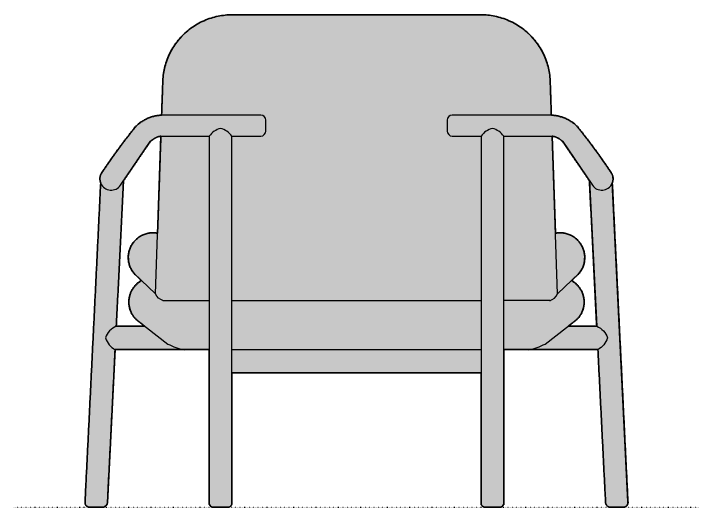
# Model space of a CAD drawing. Header units: millimetres. Extents: x 0 to 2281, y -1148 to 750.
# Drawn here: x 0 to 1047, y -1115 to -362 of the extents above; entities that cross this region are included whole.
import ezdxf

# ---------------------------------------------------------------- set-up
doc = ezdxf.new("R2010")
doc.units = ezdxf.units.MM
doc.linetypes.add('Dots', pattern=[1, 0, -1])
doc.layers.add('Blocks', color=7, linetype='Continuous')
doc.layers.add('Blocks$Fill', color=7, linetype='Continuous', true_color=0xffffff)
for name, color, linetype, lineweight, true_color in [('Blocks$Inner', 7, 'Continuous', 25, 0x007f00), ('Blocks$Outline', 7, 'Continuous', 35, 0xff3f3f), ('Groud', 7, 'Dots', 25, 0x243775)]:
    doc.layers.add(name, color=color, linetype=linetype, lineweight=lineweight, true_color=true_color)

# ---------------------------------------------------------------- blocks, each defined once
blk = doc.blocks.new('For Now Lounge Chair Back')
at = {"layer": 'Blocks$Fill'}
h = blk.add_hatch(color=256, dxfattribs=at)
h.paths.add_polyline_path([(132.8, 495), (108.9, 8.2), (108.9, 8), (108.9, 7.8), (108.9, 7.6), (108.9, 7.4), (108.8, 7.3), (108.9, 7.1), (108.9, 6.9), (108.9, 6.7), (108.9, 6.5), (108.9, 6.3), (108.9, 6.1), (109, 5.9), (109, 5.8), (109, 5.6), (109.1, 5.4), (109.1, 5.2), (109.2, 5), (109.2, 4.8), (109.3, 4.7), (109.4, 4.5), (109.5, 4.3), (109.5, 4.1), (109.6, 4), (109.7, 3.8), (109.8, 3.6), (109.9, 3.5), (110, 3.3), (110.1, 3.2), (110.2, 3), (110.3, 2.9), (110.4, 2.7), (110.5, 2.6), (110.7, 2.4), (110.8, 2.3), (110.9, 2.2), (111, 2), (111.2, 1.9), (111.3, 1.8), (111.5, 1.7), (111.6, 1.5), (111.8, 1.4), (111.9, 1.3), (112.1, 1.2), (112.2, 1.1), (112.4, 1), (112.5, 0.9), (112.7, 0.8), (112.9, 0.7), (113.1, 0.6), (113.2, 0.6), (113.4, 0.5), (113.6, 0.4), (113.8, 0.4), (113.9, 0.3), (114.1, 0.3), (114.3, 0.2), (114.5, 0.2), (114.7, 0.1), (114.9, 0.1), (115, 0.1), (115.2, 0), (115.4, 0), (115.6, 0), (115.8, 0), (136.9, 0), (137.1, 0), (137.2, 0.1), (137.3, 0.1), (137.5, 0.2), (137.6, 0.2), (137.8, 0.3), (137.9, 0.3), (138, 0.4), (138.2, 0.4), (138.3, 0.5), (138.5, 0.6), (138.6, 0.6), (138.7, 0.7), (138.9, 0.8), (139, 0.8), (139.1, 0.9), (139.3, 1), (139.4, 1.1), (139.5, 1.2), (139.7, 1.3), (139.8, 1.3), (139.9, 1.4), (140, 1.5), (140.1, 1.6), (140.3, 1.7), (140.4, 1.8), (140.5, 1.9), (140.6, 2.1), (140.7, 2.2), (140.8, 2.3), (141, 2.4), (141.1, 2.5), (141.2, 2.6), (141.3, 2.7), (141.4, 2.9), (141.5, 3), (141.6, 3.1), (141.6, 3.2), (141.7, 3.4), (141.8, 3.5), (141.9, 3.6), (142, 3.8), (142.1, 3.9), (142.1, 4), (142.2, 4.2), (142.3, 4.3), (142.4, 4.5), (142.4, 4.6), (142.5, 4.7), (142.6, 4.9), (142.6, 5), (142.7, 5.2), (142.7, 5.3), (142.8, 5.5), (142.8, 5.6), (142.9, 5.7), (142.9, 5.9), (142.9, 6), (143, 6.2), (143, 6.3), (143, 6.5), (143.1, 6.6), (143.1, 6.7), (143.1, 6.9), (154.8, 240.5), (260.2, 240.5), (298.6, 240.5), (298.6, 4.7), (298.7, 4.5), (298.8, 4.3), (298.8, 4.1), (298.9, 3.9), (299, 3.7), (299.1, 3.5), (299.3, 3.3), (299.4, 3.1), (299.5, 2.9), (299.6, 2.8), (299.8, 2.6), (299.9, 2.4), (300.1, 2.2), (300.2, 2.1), (300.4, 1.9), (300.5, 1.8), (300.7, 1.6), (300.8, 1.5), (301, 1.3), (301.2, 1.2), (301.4, 1.1), (301.6, 0.9), (301.7, 0.8), (301.9, 0.7), (302.1, 0.6), (302.3, 0.5), (302.5, 0.4), (302.7, 0.3), (302.9, 0.2), (303.1, 0.1), (303.3, 0.1), (303.5, 0), (328.2, 0), (328.4, 0.1), (328.6, 0.1), (328.8, 0.2), (329, 0.3), (329.2, 0.4), (329.4, 0.5), (329.6, 0.6), (329.8, 0.7), (329.9, 0.8), (330.1, 0.9), (330.3, 1.1), (330.5, 1.2), (330.7, 1.3), (330.8, 1.5), (331, 1.6), (331.2, 1.8), (331.3, 1.9), (331.5, 2.1), (331.6, 2.2), (331.8, 2.4), (331.9, 2.6), (332.1, 2.8), (332.2, 2.9), (332.3, 3.1), (332.4, 3.3), (332.5, 3.5), (332.7, 3.7), (332.8, 3.9), (332.8, 4.1), (332.9, 4.3), (333, 4.5), (333.1, 4.7), (333.1, 204.9), (713.6, 204.9), (713.6, 4.7), (713.6, 4.5), (713.7, 4.3), (713.8, 4.1), (713.9, 3.9), (714, 3.7), (714.1, 3.5), (714.2, 3.3), (714.4, 3.1), (714.5, 2.9), (714.6, 2.8), (714.7, 2.6), (714.9, 2.4), (715, 2.2), (715.2, 2.1), (715.3, 1.9), (715.5, 1.8), (715.7, 1.6), (715.8, 1.5), (716, 1.3), (716.2, 1.2), (716.4, 1.1), (716.5, 0.9), (716.7, 0.8), (716.9, 0.7), (717.1, 0.6), (717.3, 0.5), (717.5, 0.4), (717.7, 0.3), (717.9, 0.2), (718.1, 0.1), (718.3, 0.1), (718.5, 0), (743.2, 0), (743.4, 0.1), (743.6, 0.1), (743.8, 0.2), (744, 0.3), (744.2, 0.4), (744.3, 0.5), (744.5, 0.6), (744.7, 0.7), (744.9, 0.8), (745.1, 0.9), (745.3, 1.1), (745.5, 1.2), (745.6, 1.3), (745.8, 1.5), (746, 1.6), (746.1, 1.8), (746.3, 1.9), (746.5, 2.1), (746.6, 2.2), (746.8, 2.4), (746.9, 2.6), (747, 2.8), (747.2, 2.9), (747.3, 3.1), (747.4, 3.3), (747.5, 3.5), (747.6, 3.7), (747.7, 3.9), (747.8, 4.1), (747.9, 4.3), (748, 4.5), (748.1, 4.7), (748.1, 240.5), (891.9, 240.5), (903.6, 6.9), (903.6, 6.7), (903.6, 6.6), (903.6, 6.5), (903.7, 6.3), (903.7, 6.2), (903.7, 6), (903.8, 5.9), (903.8, 5.7), (903.9, 5.6), (903.9, 5.5), (904, 5.3), (904, 5.2), (904.1, 5), (904.1, 4.9), (904.2, 4.7), (904.2, 4.6), (904.3, 4.5), (904.4, 4.3), (904.4, 4.2), (904.5, 4), (904.6, 3.9), (904.7, 3.8), (904.8, 3.6), (904.8, 3.5), (904.9, 3.4), (905, 3.2), (905.1, 3.1), (905.2, 3), (905.3, 2.9), (905.4, 2.7), (905.5, 2.6), (905.6, 2.5), (905.7, 2.4), (905.8, 2.3), (905.9, 2.2), (906, 2.1), (906.2, 1.9), (906.3, 1.8), (906.4, 1.7), (906.5, 1.6), (906.6, 1.5), (906.8, 1.4), (906.9, 1.3), (907, 1.3), (907.1, 1.2), (907.3, 1.1), (907.4, 1), (907.5, 0.9), (907.7, 0.8), (907.8, 0.8), (907.9, 0.7), (908.1, 0.6), (908.2, 0.6), (908.3, 0.5), (908.5, 0.4), (908.6, 0.4), (908.8, 0.3), (908.9, 0.3), (909, 0.2), (909.2, 0.2), (909.3, 0.1), (909.5, 0.1), (909.6, 0), (909.7, 0), (930.9, 0), (931.1, 0), (931.3, 0), (931.4, 0), (931.6, 0.1), (931.8, 0.1), (932, 0.1), (932.2, 0.2), (932.4, 0.2), (932.5, 0.3), (932.7, 0.3), (932.9, 0.4), (933.1, 0.4), (933.3, 0.5), (933.4, 0.6), (933.6, 0.6), (933.8, 0.7), (933.9, 0.8), (934.1, 0.9), (934.3, 1), (934.4, 1.1), (934.6, 1.2), (934.8, 1.3), (934.9, 1.4), (935.1, 1.5), (935.2, 1.7), (935.4, 1.8), (935.5, 1.9), (935.6, 2), (935.8, 2.2), (935.9, 2.3), (936, 2.4), (936.1, 2.6), (936.2, 2.7), (936.4, 2.9), (936.5, 3), (936.6, 3.2), (936.7, 3.3), (936.8, 3.5), (936.9, 3.6), (937, 3.8), (937, 4), (937.1, 4.1), (937.2, 4.3), (937.3, 4.5), (937.4, 4.7), (937.4, 4.8), (937.5, 5), (937.5, 5.2), (937.6, 5.4), (937.6, 5.6), (937.7, 5.8), (937.7, 5.9), (937.7, 6.1), (937.8, 6.3), (937.8, 6.5), (937.8, 6.7), (937.8, 6.9), (937.8, 7.1), (937.8, 7.3), (937.8, 7.4), (937.8, 7.6), (937.8, 7.8), (937.8, 8), (937.8, 8.2), (913.9, 495), (914, 495.3), (914.1, 495.6), (914.2, 495.9), (914.3, 496.2), (914.4, 496.6), (914.5, 497), (914.6, 497.4), (914.7, 497.8), (914.8, 498.2), (914.8, 498.6), (914.9, 499), (914.9, 499.5), (915, 499.9), (915, 500.3), (915, 500.7), (915, 501.2), (915, 501.6), (915, 502), (915, 502.5), (915, 502.9), (914.9, 503.3), (914.9, 503.8), (914.8, 504.2), (914.7, 504.6), (914.6, 505), (914.5, 505.4), (914.4, 505.9), (914.3, 506.3), (914.2, 506.7), (914, 507.1), (913.9, 507.5), (913.7, 507.9), (913.6, 508.2), (913.4, 508.6), (913.2, 509), (913, 509.4), (900.6, 527.7), (887.8, 545.7), (874.5, 563.4), (860.8, 580.7), (859.8, 581.7), (858.8, 582.7), (857.8, 583.6), (856.7, 584.5), (855.7, 585.4), (854.6, 586.2), (853.5, 587), (852.3, 587.9), (851.2, 588.6), (850, 589.4), (848.8, 590.1), (847.5, 590.8), (846.3, 591.5), (845.1, 592.2), (843.8, 592.8), (842.5, 593.4), (841.2, 593.9), (839.9, 594.4), (838.6, 594.9), (837.2, 595.4), (835.9, 595.8), (834.5, 596.2), (833.2, 596.6), (831.8, 596.9), (830.4, 597.2), (829.1, 597.5), (827.7, 597.7), (826.3, 597.9), (824.9, 598.1), (823.6, 598.2), (822.2, 598.3), (820.8, 598.4), (818.8, 656.7), (818.5, 658.9), (818.2, 661.2), (817.9, 663.5), (817.5, 665.7), (817, 668), (816.5, 670.3), (815.9, 672.6), (815.3, 674.9), (814.6, 677.2), (813.8, 679.5), (813, 681.8), (812.1, 684.1), (811.2, 686.4), (810.2, 688.7), (809.2, 690.9), (808.1, 693.2), (807, 695.4), (805.7, 697.6), (804.5, 699.8), (803.2, 702), (801.8, 704.1), (800.3, 706.2), (798.8, 708.3), (797.3, 710.4), (795.7, 712.4), (794, 714.4), (792.3, 716.3), (790.6, 718.2), (788.8, 720.1), (786.9, 721.9), (785, 723.7), (783.1, 725.4), (781.1, 727.1), (779.1, 728.8), (777, 730.4), (774.9, 731.9), (772.8, 733.4), (770.6, 734.8), (768.4, 736.2), (766.2, 737.5), (764, 738.7), (761.7, 739.9), (759.4, 741.1), (757.1, 742.1), (754.8, 743.2), (752.4, 744.1), (750.1, 745), (747.7, 745.9), (745.3, 746.6), (743, 747.4), (740.6, 748), (738.2, 748.6), (735.8, 749.2), (733.4, 749.7), (731, 750.1), (728.7, 750.5), (726.3, 750.8), (723.9, 751), (721.6, 751.3), (719.3, 751.4), (717, 751.5), (714.7, 751.6), (712.4, 751.6), (710.1, 751.5), (523.3, 751.5), (336.5, 751.5), (334.3, 751.6), (332, 751.6), (329.7, 751.5), (327.4, 751.4), (325.1, 751.3), (322.7, 751), (320.4, 750.8), (318, 750.5), (315.6, 750.1), (313.2, 749.7), (310.9, 749.2), (308.5, 748.6), (306.1, 748), (303.7, 747.4), (301.3, 746.6), (299, 745.9), (296.6, 745), (294.2, 744.1), (291.9, 743.2), (289.6, 742.1), (287.3, 741.1), (285, 739.9), (282.7, 738.7), (280.4, 737.5), (278.2, 736.2), (276, 734.8), (273.9, 733.4), (271.7, 731.9), (269.6, 730.4), (267.6, 728.8), (265.6, 727.1), (263.6, 725.4), (261.6, 723.7), (259.7, 721.9), (257.9, 720.1), (256.1, 718.2), (254.3, 716.3), (252.6, 714.4), (251, 712.4), (249.4, 710.4), (247.8, 708.3), (246.3, 706.2), (244.9, 704.1), (243.5, 702), (242.2, 699.8), (240.9, 697.6), (239.7, 695.4), (238.6, 693.2), (237.5, 690.9), (236.4, 688.7), (235.4, 686.4), (234.5, 684.1), (233.7, 681.8), (232.9, 679.5), (232.1, 677.2), (231.4, 674.9), (230.8, 672.6), (230.2, 670.3), (229.7, 668), (229.2, 665.7), (228.8, 663.5), (228.4, 661.2), (228.1, 658.9), (227.9, 656.7), (225.8, 598.4), (224.5, 598.3), (223.1, 598.2), (221.7, 598.1), (220.3, 597.9), (219, 597.7), (217.6, 597.5), (216.2, 597.2), (214.9, 596.9), (213.5, 596.6), (212.1, 596.2), (210.8, 595.8), (209.4, 595.4), (208.1, 594.9), (206.8, 594.4), (205.5, 593.9), (204.2, 593.4), (202.9, 592.8), (201.6, 592.2), (200.4, 591.5), (199.1, 590.8), (197.9, 590.1), (196.7, 589.4), (195.5, 588.6), (194.3, 587.9), (193.2, 587), (192.1, 586.2), (191, 585.4), (189.9, 584.5), (188.9, 583.6), (187.8, 582.7), (186.8, 581.7), (185.9, 580.7), (172.2, 563.4), (158.9, 545.7), (146.1, 527.7), (133.6, 509.4), (133.4, 509), (133.3, 508.6), (133.1, 508.2), (132.9, 507.9), (132.8, 507.5), (132.6, 507.1), (132.5, 506.7), (132.4, 506.3), (132.2, 505.9), (132.1, 505.4), (132, 505), (132, 504.6), (131.9, 504.2), (131.8, 503.8), (131.8, 503.3), (131.7, 502.9), (131.7, 502.5), (131.6, 502), (131.6, 501.6), (131.6, 501.2), (131.6, 500.7), (131.7, 500.3), (131.7, 499.9), (131.7, 499.5), (131.8, 499), (131.8, 498.6), (131.9, 498.2), (132, 497.8), (132.1, 497.4), (132.2, 497), (132.3, 496.6), (132.4, 496.2), (132.5, 495.9), (132.6, 495.6), (132.7, 495.3)], flags=0)
h.paths.add_polyline_path([(890, 276.5), (846.6, 276.5), (860.2, 287), (860.9, 287.8), (861.6, 288.6), (862.3, 289.4), (863, 290.2), (863.6, 291), (864.2, 291.9), (864.9, 292.8), (865.4, 293.7), (866, 294.6), (866.5, 295.6), (867, 296.6), (867.5, 297.5), (867.9, 298.5), (868.3, 299.6), (868.7, 300.6), (869.1, 301.6), (869.4, 302.7), (869.7, 303.7), (870, 304.8), (870.2, 305.8), (870.4, 306.9), (870.6, 308), (870.7, 309.1), (870.8, 310.2), (870.9, 311.2), (870.9, 312.3), (870.9, 313.4), (870.9, 314.4), (870.8, 315.5), (870.8, 316.5), (870.7, 317.6), (870.5, 318.6), (870.4, 319.7), (870.2, 320.7), (869.9, 321.7), (869.7, 322.7), (869.4, 323.8), (869.1, 324.8), (868.7, 325.8), (868.3, 326.8), (867.9, 327.8), (867.5, 328.8), (867, 329.8), (866.5, 330.8), (866, 331.7), (865.4, 332.7), (864.9, 333.6), (864.2, 334.5), (863.6, 335.4), (862.9, 336.3), (862.3, 337.1), (861.5, 337.9), (860.8, 338.7), (860, 339.5), (859.3, 340.3), (858.5, 341), (857.7, 341.7), (856.8, 342.4), (856, 343.1), (855.1, 343.7), (854.2, 344.3), (853.4, 344.9), (852.5, 345.4), (851.6, 345.9), (862.8, 356.5), (863.2, 357), (863.6, 357.5), (864, 358.1), (864.5, 358.7), (864.9, 359.2), (865.3, 359.8), (865.7, 360.4), (866, 361), (866.4, 361.6), (866.8, 362.2), (867.1, 362.8), (867.5, 363.5), (867.8, 364.1), (868.1, 364.8), (868.4, 365.4), (868.7, 366.1), (869, 366.8), (869.3, 367.5), (869.5, 368.2), (869.8, 368.9), (870, 369.6), (870.2, 370.3), (870.4, 371), (870.6, 371.7), (870.8, 372.4), (871, 373.2), (871.1, 373.9), (871.2, 374.6), (871.4, 375.4), (871.5, 376.1), (871.6, 376.9), (871.6, 377.6), (871.7, 378.4), (871.7, 379.1), (871.8, 379.9), (871.8, 380.6), (871.8, 381.4), (871.8, 382.1), (871.7, 382.9), (871.7, 383.6), (871.6, 384.3), (871.6, 385.1), (871.5, 385.8), (871.4, 386.6), (871.3, 387.3), (871.1, 388), (871, 388.7), (870.8, 389.5), (870.7, 390.2), (870.5, 390.9), (870.3, 391.6), (870.1, 392.3), (869.9, 392.9), (869.6, 393.6), (869.4, 394.3), (869.1, 395), (868.9, 395.6), (868.6, 396.3), (868.3, 396.9), (868, 397.5), (867.7, 398.2), (867.4, 398.8), (867.1, 399.4), (866.7, 400), (866.4, 400.6), (866, 401.2), (865.6, 401.7), (865.3, 402.3), (864.9, 402.9), (864.4, 403.5), (864, 404), (863.6, 404.6), (863.1, 405.1), (862.7, 405.7), (862.2, 406.2), (861.7, 406.8), (861.2, 407.3), (860.7, 407.8), (860.2, 408.3), (859.7, 408.8), (859.1, 409.3), (858.6, 409.8), (858, 410.3), (857.4, 410.8), (856.8, 411.2), (856.3, 411.6), (855.6, 412.1), (855, 412.5), (854.4, 412.9), (853.8, 413.3), (853.1, 413.7), (852.5, 414.1), (851.8, 414.4), (851.2, 414.8), (850.5, 415.1), (849.8, 415.4), (849.1, 415.8), (848.4, 416), (847.7, 416.3), (847, 416.6), (846.3, 416.8), (845.6, 417.1), (844.9, 417.3), (844.2, 417.5), (843.5, 417.7), (842.7, 417.9), (842, 418.1), (841.3, 418.2), (840.6, 418.4), (839.8, 418.5), (839.1, 418.6), (838.4, 418.7), (837.7, 418.8), (836.9, 418.8), (836.2, 418.9), (835.5, 418.9), (834.8, 418.9), (834, 418.9), (833.3, 418.9), (832.6, 418.9), (831.9, 418.9), (831.2, 418.8), (830.5, 418.8), (829.8, 418.7), (829.1, 418.6), (828.4, 418.5), (827.8, 418.4), (827.1, 418.3), (821.9, 566.4), (822.5, 566.3), (823.1, 566.2), (823.6, 566.1), (824.2, 565.9), (824.7, 565.8), (825.3, 565.7), (825.9, 565.5), (826.4, 565.3), (827, 565.1), (827.5, 564.9), (828, 564.7), (828.6, 564.5), (829.1, 564.3), (829.6, 564.1), (830.2, 563.8), (830.7, 563.6), (831.2, 563.3), (831.7, 563), (832.2, 562.7), (832.7, 562.4), (833.2, 562.1), (833.7, 561.8), (834.2, 561.5), (834.7, 561.1), (835.1, 560.8), (835.6, 560.4), (836, 560.1), (836.5, 559.7), (836.9, 559.3), (837.3, 558.9), (837.7, 558.6), (838.1, 558.2), (878.9, 498.4)], flags=0)
h.paths.add_polyline_path([(219.6, 418.3), (218.9, 418.4), (218.2, 418.5), (217.5, 418.6), (216.9, 418.7), (216.2, 418.8), (215.5, 418.8), (214.8, 418.9), (214, 418.9), (213.3, 418.9), (212.6, 418.9), (211.9, 418.9), (211.2, 418.9), (210.5, 418.9), (209.7, 418.8), (209, 418.8), (208.3, 418.7), (207.5, 418.6), (206.8, 418.5), (206.1, 418.4), (205.4, 418.2), (204.6, 418.1), (203.9, 417.9), (203.2, 417.7), (202.5, 417.5), (201.8, 417.3), (201, 417.1), (200.3, 416.8), (199.6, 416.6), (198.9, 416.3), (198.2, 416), (197.5, 415.8), (196.9, 415.4), (196.2, 415.1), (195.5, 414.8), (194.8, 414.4), (194.2, 414.1), (193.5, 413.7), (192.9, 413.3), (192.3, 412.9), (191.6, 412.5), (191, 412.1), (190.4, 411.6), (189.8, 411.2), (189.2, 410.8), (188.7, 410.3), (188.1, 409.8), (187.5, 409.3), (187, 408.8), (186.5, 408.3), (185.9, 407.8), (185.4, 407.3), (184.9, 406.8), (184.5, 406.2), (184, 405.7), (183.5, 405.1), (183.1, 404.6), (182.6, 404), (182.2, 403.5), (181.8, 402.9), (181.4, 402.3), (181, 401.7), (180.7, 401.2), (180.3, 400.6), (179.9, 400), (179.6, 399.4), (179.3, 398.8), (179, 398.2), (178.7, 397.5), (178.4, 396.9), (178.1, 396.3), (177.8, 395.6), (177.5, 395), (177.3, 394.3), (177, 393.6), (176.8, 392.9), (176.6, 392.3), (176.4, 391.6), (176.2, 390.9), (176, 390.2), (175.8, 389.5), (175.7, 388.7), (175.5, 388), (175.4, 387.3), (175.3, 386.6), (175.2, 385.8), (175.1, 385.1), (175, 384.3), (175, 383.6), (174.9, 382.9), (174.9, 382.1), (174.9, 381.4), (174.9, 380.6), (174.9, 379.9), (174.9, 379.1), (175, 378.4), (175, 377.6), (175.1, 376.9), (175.2, 376.1), (175.3, 375.4), (175.4, 374.6), (175.6, 373.9), (175.7, 373.2), (175.9, 372.4), (176, 371.7), (176.2, 371), (176.4, 370.3), (176.7, 369.6), (176.9, 368.9), (177.1, 368.2), (177.4, 367.5), (177.7, 366.8), (177.9, 366.1), (178.2, 365.4), (178.5, 364.8), (178.9, 364.1), (179.2, 363.5), (179.5, 362.8), (179.9, 362.2), (180.3, 361.6), (180.6, 361), (181, 360.4), (181.4, 359.8), (181.8, 359.2), (182.2, 358.7), (182.6, 358.1), (183, 357.5), (183.5, 357), (183.9, 356.5), (195.1, 345.9), (194.2, 345.4), (193.3, 344.9), (192.4, 344.3), (191.5, 343.7), (190.7, 343.1), (189.8, 342.4), (189, 341.7), (188.2, 341), (187.4, 340.3), (186.6, 339.5), (185.9, 338.7), (185.1, 337.9), (184.4, 337.1), (183.7, 336.3), (183.1, 335.4), (182.4, 334.5), (181.8, 333.6), (181.2, 332.7), (180.7, 331.7), (180.1, 330.8), (179.6, 329.8), (179.2, 328.8), (178.7, 327.8), (178.3, 326.8), (177.9, 325.8), (177.6, 324.8), (177.3, 323.8), (177, 322.7), (176.7, 321.7), (176.5, 320.7), (176.3, 319.7), (176.1, 318.6), (176, 317.6), (175.9, 316.5), (175.8, 315.5), (175.8, 314.4), (175.7, 313.4), (175.8, 312.3), (175.8, 311.2), (175.9, 310.2), (176, 309.1), (176.1, 308), (176.3, 306.9), (176.5, 305.8), (176.7, 304.8), (177, 303.7), (177.3, 302.7), (177.6, 301.6), (177.9, 300.6), (178.3, 299.6), (178.7, 298.5), (179.2, 297.5), (179.7, 296.6), (180.2, 295.6), (180.7, 294.6), (181.2, 293.7), (181.8, 292.8), (182.4, 291.9), (183, 291), (183.7, 290.2), (184.3, 289.4), (185, 288.6), (185.7, 287.8), (186.5, 287), (200, 276.5), (156.6, 276.5), (167.7, 498.4), (208.5, 558.2), (208.9, 558.6), (209.4, 558.9), (209.8, 559.3), (210.2, 559.7), (210.6, 560.1), (211.1, 560.4), (211.5, 560.8), (212, 561.1), (212.5, 561.5), (213, 561.8), (213.4, 562.1), (213.9, 562.4), (214.4, 562.7), (214.9, 563), (215.5, 563.3), (216, 563.6), (216.5, 563.8), (217, 564.1), (217.5, 564.3), (218.1, 564.5), (218.6, 564.7), (219.2, 564.9), (219.7, 565.1), (220.3, 565.3), (220.8, 565.5), (221.4, 565.7), (221.9, 565.8), (222.5, 565.9), (223, 566.1), (223.6, 566.2), (224.2, 566.3), (224.7, 566.4)], flags=0)
at = {"layer": 'Blocks$Inner'}
for p, q in [((820.8, 598.4), (818.8, 656.7)), ((377.1, 598.4), (226.1, 598.4)), ((820.6, 598.4), (669.6, 598.4)), ((384.9, 574.2), (384.9, 590.6)), ((661.8, 590.6), (661.8, 574.2)), ((216.4, 325.8), (224.7, 566.4)), ((298.6, 566.4), (298.6, 4.7)), ((333.1, 4.7), (333.1, 566.4)), ((713.6, 566.4), (713.6, 4.7)), ((830.3, 325.8), (821.9, 566.4)), ((164.3, 493.3), (208.5, 558.2)), ((838.1, 558.2), (882.4, 493.3)), ((108.9, 8.2), (132.8, 495)), ((167.7, 498.4), (156.6, 276.5)), ((878.9, 498.4), (890, 276.5)), ((937.8, 8.2), (913.9, 495)), ((183.9, 356.5), (216.4, 325.8)), ((830.3, 325.8), (862.8, 356.5)), ((228.4, 315.3), (298.6, 315.3)), ((818.3, 315.3), (748.1, 315.3)), ((186.5, 287), (235.2, 249.1)), ((811.4, 249.1), (860.2, 287)), ((156.6, 276.5), (200, 276.5)), ((890, 276.5), (846.6, 276.5)), ((154.8, 240.5), (143.1, 6.9)), ((891.9, 240.5), (903.6, 6.9)), ((136.9, 0), (115.8, 0)), ((303.5, 0), (328.2, 0)), ((718.5, 0), (743.2, 0)), ((909.7, 0), (930.9, 0))]:
    blk.add_line(p, q, dxfattribs=at)
for points in [[(710.1, 751.5), (523.3, 751.5), (336.5, 751.5)], [(227.9, 656.7), (225.8, 598.4)], [(224.9, 566.4), (298.6, 566.4)], [(333.1, 4.7), (333.1, 566.4), (377.1, 566.4)], [(669.6, 566.4), (713.6, 566.4), (713.6, 4.7)], [(748.1, 4.7), (748.1, 566.4), (821.7, 566.4)], [(333.1, 315.3), (523.3, 315.3), (713.6, 315.3)], [(333.1, 240.5), (523.3, 240.5), (713.6, 240.5)], [(891.9, 240.5), (748.1, 240.5), (786.5, 240.5)], [(713.6, 204.9), (523.3, 204.9), (333.1, 204.9)]]:
    blk.add_lwpolyline(points, dxfattribs=at)
blk.add_polyline3d([(260.2, 240.5, 0), (298.6, 240.5, 0), (154.8, 240.5, 0)], dxfattribs=at)
for centre, radius, start, end in [((333.3, 645.6), 106, 88.2242, 173.9885), ((713.4, 645.6), 106, 6.0115, 91.7758), ((228.2, 538.9), 59.5, 92.0071, 135.3379), ((377.1, 590.6), 7.78, 0, 90), ((669.6, 590.6), 7.78, 90, 180), ((818.5, 538.9), 59.5, 44.6621, 87.9929), ((916.4, -8.7), 938.7, 141.0989, 146.4997), ((322.3, 549.7), 29, 102.7688, 144.7052), ((309.4, 549.7), 29, 35.2948, 77.2312), ((737.2, 549.7), 29, 102.7688, 144.7052), ((724.4, 549.7), 29, 35.2948, 77.2312), ((130.3, -8.7), 938.7, 33.5003, 38.9011), ((377.1, 574.2), 7.78, 270, 0), ((669.6, 574.2), 7.78, 180, 270), ((148.9, 501.3), 17.3, 152.1689, 332.4042), ((897.7, 501.3), 17.3, 207.5958, 27.8311), ((212.8, 381.1), 37.9, 79.6336, 220.4083), ((833.9, 381.1), 37.9, 319.5917, 100.3664), ((213.1, 313.2), 37.3, 118.7729, 224.5071), ((833.6, 313.2), 37.3, 315.4929, 61.2271), ((813.1, 333.2), 18.7, 286.0538, 336.737), ((228.4, 317.3), 2, 226.6519, 270), ((168.4, 249.1), 29.8, 113.3157, 161.7275), ((169.6, 267.5), 30.8, 197.08, 241.304), ((277.1, 329.8), 90.9, 242.59, 259.2924), ((769.6, 329.8), 90.9, 280.7076, 297.41), ((305.9, 7.4), 7.78, 200.7243, 252.3381), ((325.8, 7.4), 7.78, 287.6619, 339.2757), ((720.8, 7.4), 7.78, 200.7243, 252.3381), ((740.8, 7.4), 7.78, 287.6619, 339.2757), ((911.8, 8.1), 8.33, 188.1145, 255.6315), ((930.6, 7.2), 7.21, 272.2101, 7.7473)]:
    blk.add_arc(centre, radius, start, end, dxfattribs=at)
at = {"layer": 'Blocks$Inner', "extrusion": (0, 0, -1)}
for centre, radius, start, end in [((-229.2, 537.6), 29.1, 44.9196, 81.6923), ((-817.5, 537.6), 29.1, 98.3077, 135.0804), ((-233.6, 333.2), 18.7, 286.0538, 336.737), ((-818.3, 317.3), 2, 226.6519, 270), ((-878.3, 249.1), 29.8, 113.3157, 161.7275), ((-877, 267.5), 30.8, 197.08, 241.304), ((-116.1, 7.2), 7.21, 272.2101, 7.7473), ((-134.9, 8.1), 8.33, 188.1145, 255.6315)]:
    blk.add_arc(centre, radius, start, end, dxfattribs=at)
at = {"layer": 'Blocks$Outline'}
for points in [[(827.1, 418.3), (821.9, 566.4)], [(200, 276.5), (156.6, 276.5)], [(890, 276.5), (846.6, 276.5)], [(333.1, 204.9), (523.3, 204.9), (713.6, 204.9)]]:
    blk.add_lwpolyline(points, dxfattribs=at)
for points, weights, knots in [([(820.8, 598.4), (819.8, 627.5), (818.8, 656.7), (808.5, 754.6), (710.1, 751.5), (616.7, 751.5), (523.3, 751.5), (429.9, 751.5), (336.5, 751.5), (238.2, 754.6), (227.9, 656.7), (226.8, 627.5), (225.8, 598.4)], [1, 1, 1, 0.732755075259, 1, 1, 1, 1, 1, 0.732755075259, 1, 1, 1], [0.014236, 0.014236, 0.014236, 58.362023, 58.362023, 217.017425, 217.017425, 403.80127, 403.80127, 590.585116, 590.585116, 749.240518, 749.240518, 807.588305, 807.588305, 807.588305]), ([(225.8, 598.4), (202.4, 597.4), (185.9, 580.7), (158.1, 546.3), (133.6, 509.4), (130.3, 503), (132.4, 496.2), (132.6, 495.6), (132.8, 495)], [0.99916793084, 0.929773976292, 1, 0.998889570002, 1, 0.923682948691, 1, 0.9930008348, 0.987285480037], [1440.701852, 1440.701852, 1440.701852, 1485.411309, 1485.411309, 1573.894995, 1573.894995, 1587.500146, 1587.500146, 1588.747897, 1588.747897, 1588.747897]), ([(913.9, 495), (914.1, 495.6), (914.3, 496.2), (916.4, 503), (913, 509.4), (888.6, 546.3), (860.8, 580.7), (844.3, 597.4), (820.8, 598.4)], [0.987285480038, 0.993000834801, 1, 0.923682948691, 1, 0.998889570002, 1, 0.92977397629, 0.999167930841], [1415.056035, 1415.056035, 1415.056035, 1416.303787, 1416.303787, 1429.908937, 1429.908937, 1518.392623, 1518.392623, 1563.10208, 1563.10208, 1563.10208]), ([(167.7, 498.4), (188.1, 528.3), (208.5, 558.2), (215.3, 564.9), (224.7, 566.4)], [1, 1, 1, 0.949586763406, 0.998744848417], [1634.491893, 1634.491893, 1634.491893, 1706.851918, 1706.851918, 1725.31002, 1725.31002, 1725.31002]), ([(821.9, 566.4), (831.4, 564.9), (838.1, 558.2), (858.5, 528.3), (878.9, 498.4)], [0.998744848416, 0.949586763405, 1, 1, 1], [1278.493913, 1278.493913, 1278.493913, 1296.952015, 1296.952015, 1369.312039, 1369.312039, 1369.312039]), ([(132.8, 495), (120.9, 251.6), (108.9, 8.2), (108.5, 5), (110.5, 2.6), (112.6, 0.1), (115.8, 0), (126.4, 0), (136.9, 0), (142.3, 1.4), (143.1, 6.9), (149, 123.7), (154.8, 240.5)], [1, 1, 1, 0.914365016801, 1, 0.914365016801, 1, 1, 1, 0.831387214401, 1, 1, 1], [-1035.428696, -1035.428696, -1035.428696, -548.001177, -548.001177, -541.990279, -541.990279, -535.979382, -535.979382, -514.837071, -514.837071, -505.02264, -505.02264, -271.150083, -271.150083, -271.150083]), ([(891.9, 240.5), (897.7, 123.7), (903.6, 6.9), (904.3, 1.4), (909.7, 0), (920.3, 0), (930.9, 0), (934.1, 0.1), (936.1, 2.6), (938.2, 5), (937.8, 8.2), (925.8, 251.6), (913.9, 495)], [1, 1, 1, 0.831387214401, 1, 1, 1, 0.914365016801, 1, 0.914365016801, 1, 1, 1], [271.150083, 271.150083, 271.150083, 505.02264, 505.02264, 514.837071, 514.837071, 535.979382, 535.979382, 541.990279, 541.990279, 548.001177, 548.001177, 1035.428696, 1035.428696, 1035.428696]), ([(219.6, 418.3), (193.3, 423.1), (179.9, 400), (166.6, 376.8), (183.9, 356.5), (189.5, 351.2), (195.1, 345.9)], [1, 0.817208453482, 1, 0.817208453482, 1, 1, 1], [0, 0, 0, 46.550413, 46.550413, 93.100827, 93.100827, 108.498374, 108.498374, 108.498374]), ([(851.6, 345.9), (857.2, 351.2), (862.8, 356.5), (880.1, 376.8), (866.7, 400), (853.4, 423.1), (827.1, 418.3)], [1, 1, 1, 0.817208453483, 1, 0.817208453483, 1], [45.789185, 45.789185, 45.789185, 61.186732, 61.186732, 107.737145, 107.737145, 154.287559, 154.287559, 154.287559]), ([(195.1, 345.9), (178.8, 337), (176.1, 318.6), (173.4, 300.3), (186.5, 287), (193.2, 281.8), (200, 276.5)], [1, 0.895451355615, 1, 0.895451355615, 1, 1, 1], [0, 0, 0, 34.44489, 34.44489, 68.88978, 68.88978, 86.090473, 86.090473, 86.090473]), ([(846.6, 276.5), (853.4, 281.8), (860.2, 287), (873.2, 300.3), (870.5, 318.6), (867.8, 337), (851.6, 345.9)], [1, 1, 1, 0.895451355615, 1, 0.895451355615, 1], [253.267783, 253.267783, 253.267783, 270.468477, 270.468477, 304.913367, 304.913367, 339.358256, 339.358256, 339.358256]), ([(298.6, 240.5), (298.6, 122.6), (298.6, 4.7), (299.9, 1.1), (303.5, 0), (315.8, 0), (328.2, 0), (331.8, 1.1), (333.1, 4.7)], [1, 1, 1, 0.900266294926, 1, 1, 1, 0.900266294926, 1], [368.369176, 368.369176, 368.369176, 604.180212, 604.180212, 611.189274, 611.189274, 635.861942, 635.861942, 642.871004, 642.871004, 642.871004]), ([(713.6, 204.9), (713.6, 104.8), (713.6, 4.7), (714.9, 1.1), (718.5, 0), (730.8, 0), (743.2, 0), (746.7, 1.1), (748.1, 4.7), (748.1, 122.6), (748.1, 240.5)], [1, 1, 1, 0.900266294926, 1, 1, 1, 0.900266294926, 1, 1, 1], [403.942171, 403.942171, 403.942171, 604.180212, 604.180212, 611.189274, 611.189274, 635.861942, 635.861942, 642.871004, 642.871004, 878.682039, 878.682039, 878.682039])]:
    blk.add_rational_spline(points, weights, degree=2, knots=knots, dxfattribs=at)
for points in [[(224.7, 566.4), (222.2, 492.3), (219.6, 418.3)], [(156.6, 276.5), (162.2, 387.4), (167.7, 498.4)], [(878.9, 498.4), (884.5, 387.4), (890, 276.5)], [(154.8, 240.5), (207.5, 240.5), (260.2, 240.5)], [(260.2, 240.5), (279.4, 240.5), (298.6, 240.5)], [(748.1, 240.5), (820, 240.5), (891.9, 240.5)], [(333.1, 4.7), (333.1, 104.8), (333.1, 204.9)]]:
    blk.add_open_spline(points, degree=2, dxfattribs=at)

msp = doc.modelspace()

# ---------------------------------------------------------------- linework, layer by layer
at = {"layer": 'Groud'}
msp.add_lwpolyline([(0, -1115), (1046.7, -1115)], dxfattribs=at)

# ---------------------------------------------------------------- block references
at = {"layer": 'Blocks'}
msp.add_blockref('For Now Lounge Chair Back', (0, -1115), dxfattribs=at)

doc.saveas('drawing.dxf')
